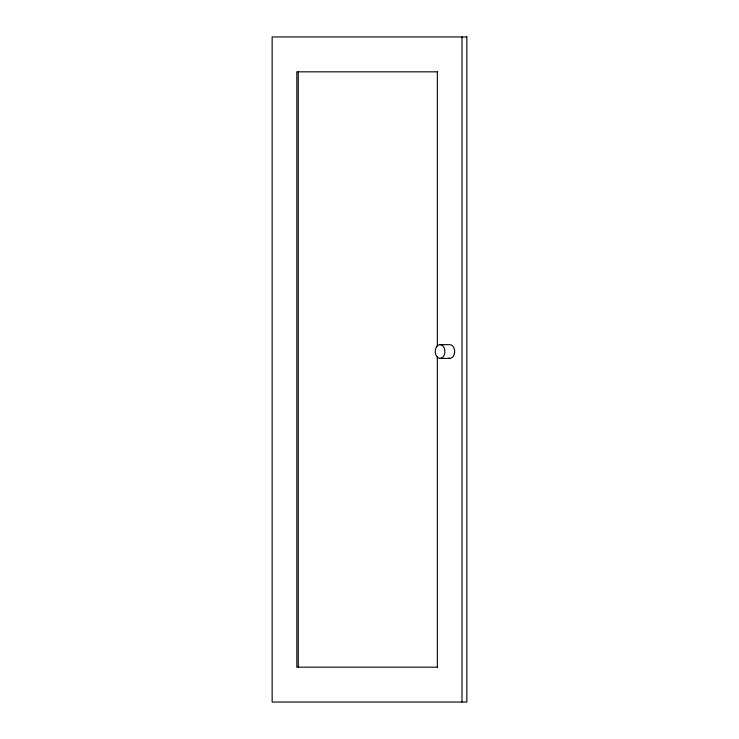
<?xml version="1.0" encoding="UTF-8"?>
<svg xmlns="http://www.w3.org/2000/svg" width="739" height="739" viewBox="0 0 739 739"><rect width="100%" height="100%" fill="white"/><g stroke="black" fill="none" stroke-linecap="round" stroke-linejoin="round"><path stroke-width="1.11" d="M437.636 71.831L296.819 71.831L296.819 667.169L437.636 667.169M440.093 344.651L449.811 344.651A6.873 4.859 -90 0 1 454.624 352.42A6.873 4.859 -90 0 1 448.555 358.156M440.093 358.387A6.873 4.859 90 0 0 444.305 348.087A6.873 4.859 90 0 0 435.89 348.087A6.873 4.859 90 0 0 440.093 358.387L449.811 358.387M461.995 36.95L461.995 702.05M437.331 71.831L437.331 346.425M437.331 356.808L437.331 667.169M298.27 71.831L298.27 667.169M466.854 36.95L272.146 36.95L272.146 702.05L466.854 702.05L466.854 36.95"/></g></svg>
